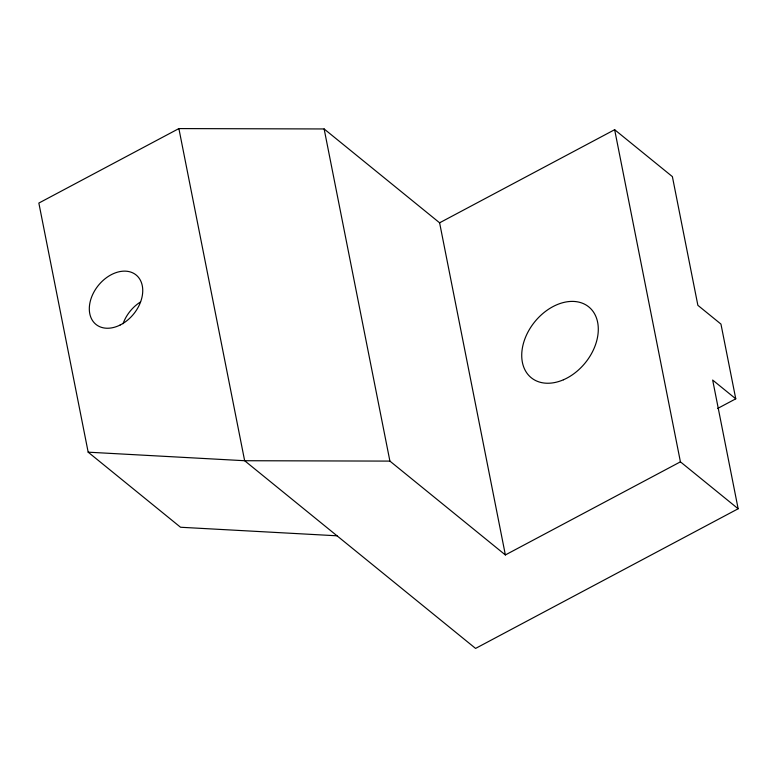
<?xml version="1.0" encoding="UTF-8"?>
<svg xmlns="http://www.w3.org/2000/svg" width="777" height="777" viewBox="0 0 777 777"><rect width="100%" height="100%" fill="white"/><g stroke="black" fill="none" stroke-linecap="round" stroke-linejoin="round"><path stroke-width="1.17" d="M88.17 452.175L244.648 460.722L475.582 648.416L738.15 508.76L680.419 461.839L505.371 554.943L439.607 222.805L324.135 128.953L178.885 128.584L38.85 203.069L88.17 452.175L180.546 527.253L337.024 535.8M439.607 222.805L614.646 129.701L672.387 176.622L697.872 305.322L720.959 324.096L735.761 398.824L717.54 408.517M505.371 554.943L389.908 461.101L244.648 460.722L178.885 128.584M735.761 398.824L712.664 380.06L738.15 508.76M614.646 129.701L680.419 461.839M324.135 128.953L389.908 461.101M123.038 323.727A31.838 22.708 -50.9 0 1 140.588 301.894M120.095 325.048A31.838 22.708 -50.9 0 0 136.859 275.631A31.838 22.708 -50.9 0 0 91.123 298.397A31.838 22.708 -50.9 0 0 120.095 325.048M563.422 379.788A45.639 32.547 -50.9 0 0 591.336 309.314A45.639 32.547 -50.9 0 0 525.281 337.859A45.639 32.547 -50.9 0 0 563.422 379.788"/></g></svg>
